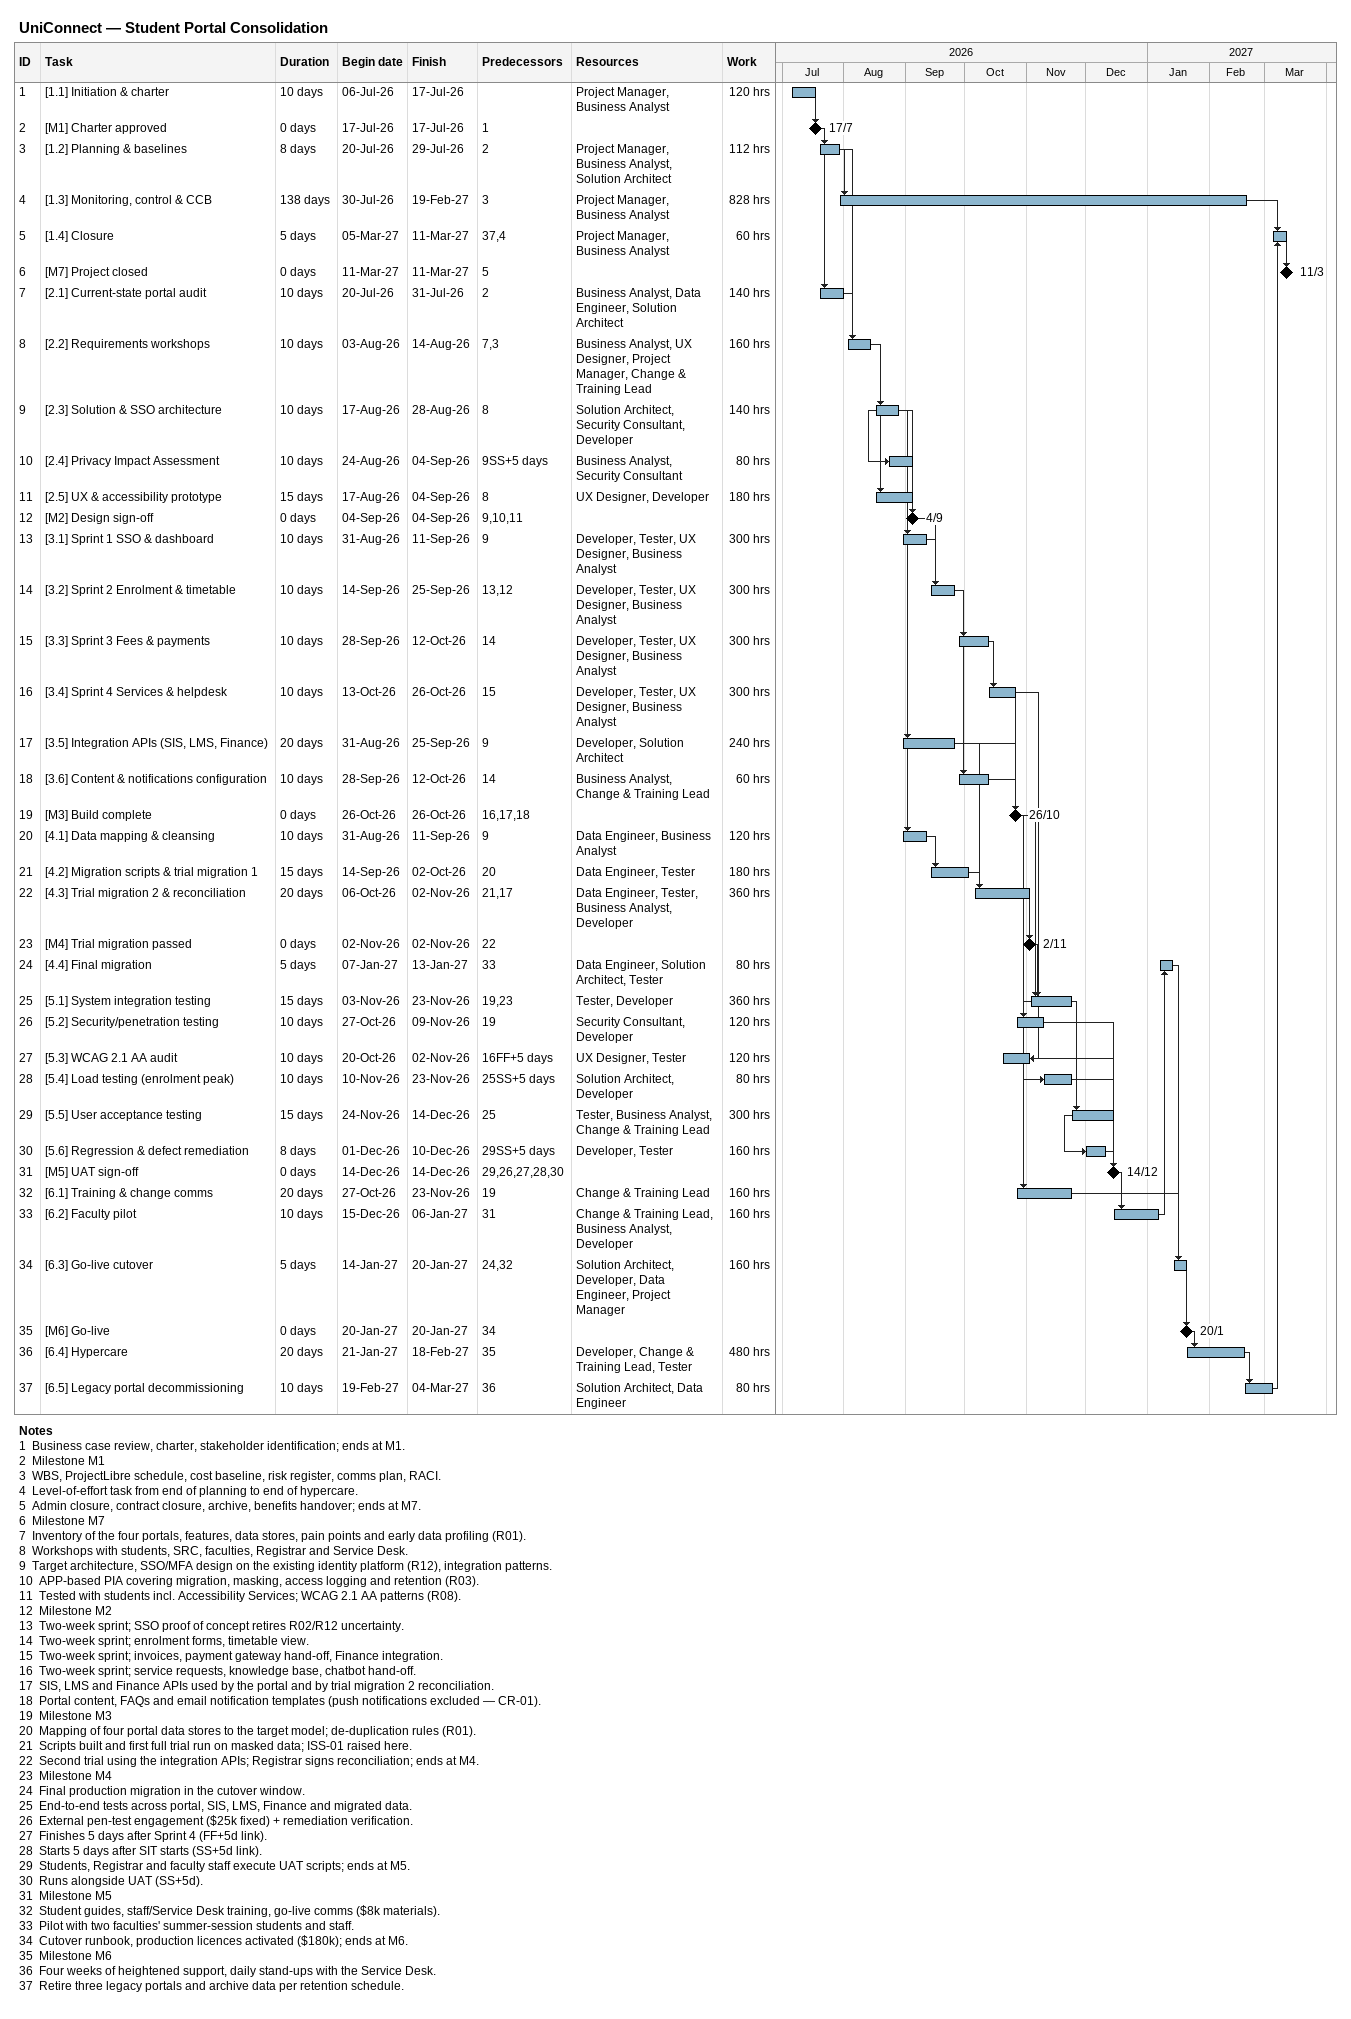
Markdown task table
UniConnect — Student Portal Consolidation

| ID | Task | Duration | Start | Finish | Predecessors | Resources | Work (h) |
|---|---|---|---|---|---|---|---|
| 1 | [1.1] Initiation & charter | 10d | 2026-07-06 | 2026-07-17 |  | Project Manager, Business Analyst | 120 |
| 2 | [M1] Charter approved | 0d | 2026-07-17 | 2026-07-17 | 1 |  |  |
| 3 | [1.2] Planning & baselines | 8d | 2026-07-20 | 2026-07-29 | 2 | Project Manager, Business Analyst, Solution Architect | 112 |
| 4 | [1.3] Monitoring, control & CCB | 138d | 2026-07-30 | 2027-02-19 | 3 | Project Manager, Business Analyst | 828 |
| 5 | [1.4] Closure | 5d | 2027-03-05 | 2027-03-11 | 37, 4 | Project Manager, Business Analyst | 60 |
| 6 | [M7] Project closed | 0d | 2027-03-11 | 2027-03-11 | 5 |  |  |
| 7 | [2.1] Current-state portal audit | 10d | 2026-07-20 | 2026-07-31 | 2 | Business Analyst, Data Engineer, Solution Architect | 140 |
| 8 | [2.2] Requirements workshops | 10d | 2026-08-03 | 2026-08-14 | 7, 3 | Business Analyst, UX Designer, Project Manager, Change & Training Lead | 160 |
| 9 | [2.3] Solution & SSO architecture | 10d | 2026-08-17 | 2026-08-28 | 8 | Solution Architect, Security Consultant, Developer | 140 |
| 10 | [2.4] Privacy Impact Assessment | 10d | 2026-08-24 | 2026-09-04 | 9SS+5d | Business Analyst, Security Consultant | 80 |
| 11 | [2.5] UX & accessibility prototype | 15d | 2026-08-17 | 2026-09-04 | 8 | UX Designer, Developer | 180 |
| 12 | [M2] Design sign-off | 0d | 2026-09-04 | 2026-09-04 | 9, 10, 11 |  |  |
| 13 | [3.1] Sprint 1 SSO & dashboard | 10d | 2026-08-31 | 2026-09-11 | 9 | Developer, Tester, UX Designer, Business Analyst | 300 |
| 14 | [3.2] Sprint 2 Enrolment & timetable | 10d | 2026-09-14 | 2026-09-25 | 13, 12 | Developer, Tester, UX Designer, Business Analyst | 300 |
| 15 | [3.3] Sprint 3 Fees & payments | 10d | 2026-09-28 | 2026-10-12 | 14 | Developer, Tester, UX Designer, Business Analyst | 300 |
| 16 | [3.4] Sprint 4 Services & helpdesk | 10d | 2026-10-13 | 2026-10-26 | 15 | Developer, Tester, UX Designer, Business Analyst | 300 |
| 17 | [3.5] Integration APIs (SIS, LMS, Finance) | 20d | 2026-08-31 | 2026-09-25 | 9 | Developer, Solution Architect | 240 |
| 18 | [3.6] Content & notifications configuration | 10d | 2026-09-28 | 2026-10-12 | 14 | Business Analyst, Change & Training Lead | 60 |
| 19 | [M3] Build complete | 0d | 2026-10-26 | 2026-10-26 | 16, 17, 18 |  |  |
| 20 | [4.1] Data mapping & cleansing | 10d | 2026-08-31 | 2026-09-11 | 9 | Data Engineer, Business Analyst | 120 |
| 21 | [4.2] Migration scripts & trial migration 1 | 15d | 2026-09-14 | 2026-10-02 | 20 | Data Engineer, Tester | 180 |
| 22 | [4.3] Trial migration 2 & reconciliation | 20d | 2026-10-06 | 2026-11-02 | 21, 17 | Data Engineer, Tester, Business Analyst, Developer | 360 |
| 23 | [M4] Trial migration passed | 0d | 2026-11-02 | 2026-11-02 | 22 |  |  |
| 24 | [4.4] Final migration | 5d | 2027-01-07 | 2027-01-13 | 33 | Data Engineer, Solution Architect, Tester | 80 |
| 25 | [5.1] System integration testing | 15d | 2026-11-03 | 2026-11-23 | 19, 23 | Tester, Developer | 360 |
| 26 | [5.2] Security/penetration testing | 10d | 2026-10-27 | 2026-11-09 | 19 | Security Consultant, Developer | 120 |
| 27 | [5.3] WCAG 2.1 AA audit | 10d | 2026-10-20 | 2026-11-02 | 16FF+5d | UX Designer, Tester | 120 |
| 28 | [5.4] Load testing (enrolment peak) | 10d | 2026-11-10 | 2026-11-23 | 25SS+5d | Solution Architect, Developer | 80 |
| 29 | [5.5] User acceptance testing | 15d | 2026-11-24 | 2026-12-14 | 25 | Tester, Business Analyst, Change & Training Lead | 300 |
| 30 | [5.6] Regression & defect remediation | 8d | 2026-12-01 | 2026-12-10 | 29SS+5d | Developer, Tester | 160 |
| 31 | [M5] UAT sign-off | 0d | 2026-12-14 | 2026-12-14 | 29, 26, 27, 28, 30 |  |  |
| 32 | [6.1] Training & change comms | 20d | 2026-10-27 | 2026-11-23 | 19 | Change & Training Lead | 160 |
| 33 | [6.2] Faculty pilot | 10d | 2026-12-15 | 2027-01-06 | 31 | Change & Training Lead, Business Analyst, Developer | 160 |
| 34 | [6.3] Go-live cutover | 5d | 2027-01-14 | 2027-01-20 | 24, 32 | Solution Architect, Developer, Data Engineer, Project Manager | 160 |
| 35 | [M6] Go-live | 0d | 2027-01-20 | 2027-01-20 | 34 |  |  |
| 36 | [6.4] Hypercare | 20d | 2027-01-21 | 2027-02-18 | 35 | Developer, Change & Training Lead, Tester | 480 |
| 37 | [6.5] Legacy portal decommissioning | 10d | 2027-02-19 | 2027-03-04 | 36 | Solution Architect, Data Engineer | 80 |

Notes
- 1: Business case review, charter, stakeholder identification; ends at M1.
- 2: Milestone M1
- 3: WBS, ProjectLibre schedule, cost baseline, risk register, comms plan, RACI.
- 4: Level-of-effort task from end of planning to end of hypercare.
- 5: Admin closure, contract closure, archive, benefits handover; ends at M7.
- 6: Milestone M7
- 7: Inventory of the four portals, features, data stores, pain points and early data profiling (R01).
- 8: Workshops with students, SRC, faculties, Registrar and Service Desk.
- 9: Target architecture, SSO/MFA design on the existing identity platform (R12), integration patterns.
- 10: APP-based PIA covering migration, masking, access logging and retention (R03).
- 11: Tested with students incl. Accessibility Services; WCAG 2.1 AA patterns (R08).
- 12: Milestone M2
- 13: Two-week sprint; SSO proof of concept retires R02/R12 uncertainty.
- 14: Two-week sprint; enrolment forms, timetable view.
- 15: Two-week sprint; invoices, payment gateway hand-off, Finance integration.
- 16: Two-week sprint; service requests, knowledge base, chatbot hand-off.
- 17: SIS, LMS and Finance APIs used by the portal and by trial migration 2 reconciliation.
- 18: Portal content, FAQs and email notification templates (push notifications excluded — CR-01).
- 19: Milestone M3
- 20: Mapping of four portal data stores to the target model; de-duplication rules (R01).
- 21: Scripts built and first full trial run on masked data; ISS-01 raised here.
- 22: Second trial using the integration APIs; Registrar signs reconciliation; ends at M4.
- 23: Milestone M4
- 24: Final production migration in the cutover window.
- 25: End-to-end tests across portal, SIS, LMS, Finance and migrated data.
- 26: External pen-test engagement ($25k fixed) + remediation verification.
- 27: Finishes 5 days after Sprint 4 (FF+5d link).
- 28: Starts 5 days after SIT starts (SS+5d link).
- 29: Students, Registrar and faculty staff execute UAT scripts; ends at M5.
- 30: Runs alongside UAT (SS+5d).
- 31: Milestone M5
- 32: Student guides, staff/Service Desk training, go-live comms ($8k materials).
- 33: Pilot with two faculties' summer-session students and staff.
- 34: Cutover runbook, production licences activated ($180k); ends at M6.
- 35: Milestone M6
- 36: Four weeks of heightened support, daily stand-ups with the Service Desk.
- 37: Retire three legacy portals and archive data per retention schedule.
